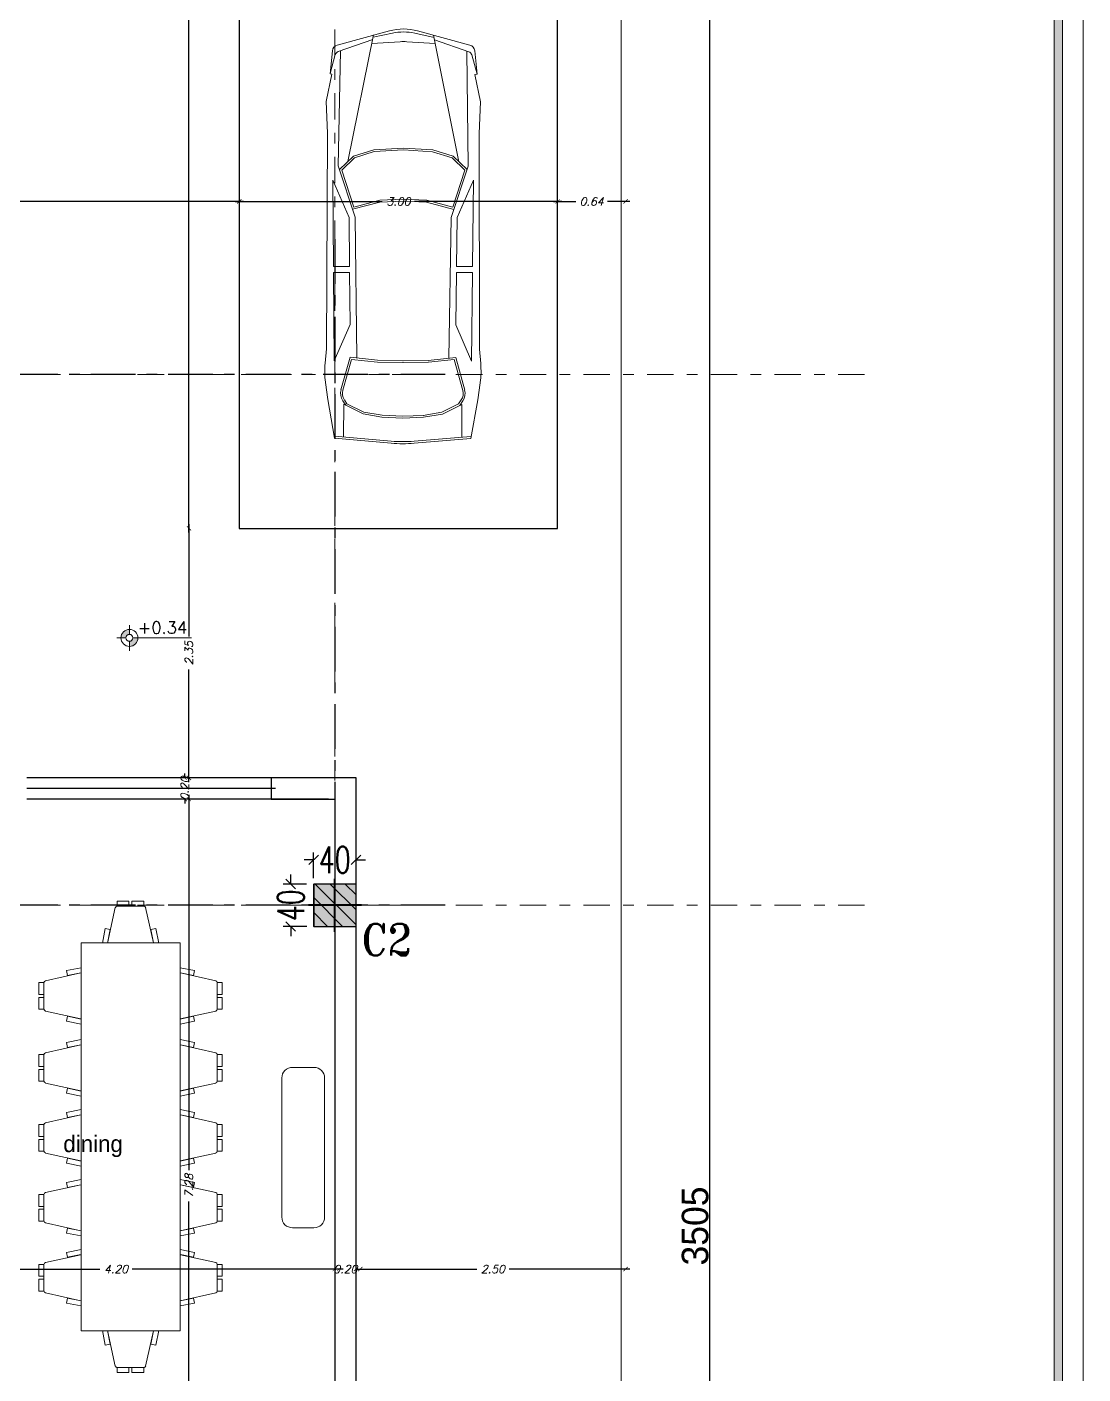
# Model space of a CAD drawing. Header units: metres. Extents: x 294 to 1101, y -498 to -355.
# Drawn here: x 509.63 to 519.58, y -385.03 to -372.34 of the extents above; entities that cross this region are included whole.
import ezdxf
from ezdxf.enums import TextEntityAlignment as Align

# ---------------------------------------------------------------- set-up
doc = ezdxf.new("R2010")
doc.units = ezdxf.units.M
doc.linetypes.add('ACAD_ISO10W100', pattern=[18, 12, -3, 0, -3])
doc.linetypes.add('DASHDOT2', pattern=[0.5, 0.25, -0.125, 0, -0.125])
for name, color, linetype in [('001-axis', 1, 'Continuous'), ('dim', 156, 'Continuous'), ('DIME', 2, 'Continuous'), ('EM_COLUMN', 4, 'Continuous'), ('hatch', 26, 'Continuous'), ('ramp', 46, 'Continuous'), ('text', 3, 'Continuous'), ('win', 206, 'Continuous')]:
    doc.layers.add(name, color=color, linetype=linetype)
for name, color, linetype, lineweight in [('19-JARDINERIA', 80, 'Continuous', 0), ('2', 2, 'Continuous', 13), ('axe', 12, 'DASHDOT2', 9), ('clumn', 40, 'Continuous', 13), ('COLUMNS', 24, 'Continuous', 40), ('D', 2, 'Continuous', 13), ('fur', 251, 'Continuous', 9), ('land', 96, 'Continuous', 15), ('wall', 7, 'Continuous', 25)]:
    doc.layers.add(name, color=color, linetype=linetype, lineweight=lineweight)
doc.styles.add('alalala', font='bgothm.ttf', dxfattribs={"height": 0.2})
doc.styles.add('ITALICC', font='italicc')
doc.styles.add('ROMAND', font='romand.shx', dxfattribs={"height": 0.2})
doc.styles.add('ROMANT', font='romant')
doc.styles.add('simplex', font='simplex.shx', dxfattribs={"width": 0.7})
doc.styles.add('verdana', font='verdana.ttf', dxfattribs={"width": 0.9})
doc.dimstyles.new('100', dxfattribs={"dimscale": 0, "dimtxt": 0.5, "dimasz": 0.09, "dimexe": 0.07, "dimexo": 0, "dimgap": 0.09, "dimtad": 1, "dimdec": 0, "dimlfac": 100, "dimrnd": 0.5, "dimzin": 12, "dimdsep": 46, "dimtxsty": 'verdana', "dimblk": 'OBLIQUE', "dimcen": 0, "dimdle": 0.07, "dimaunit": 1, "dimazin": 2, "dimtfac": 1, "dimtdec": 0, "dimtix": 1, "dimtofl": 0, "dimtmove": 1, "dimatfit": 2, "dimldrblk": 'OBLIQUE', "dimfxl": 0.1, "dimtolj": 1, "dimtzin": 0, "dimarcsym": 0})
doc.dimstyles.new('dim200', dxfattribs={"dimscale": 0.4, "dimtxt": 0.1885, "dimasz": 0.1, "dimexe": 0.15, "dimexo": 0.25, "dimgap": 0.07, "dimtad": 0, "dimzin": 0, "dimdsep": 46, "dimtxsty": 'ITALICC', "dimblk": 'ARCHTICK', "dimcen": 0.09, "dimdle": 0.1, "dimse1": 1, "dimse2": 1, "dimclrd": 211, "dimclrt": 3, "dimadec": 0, "dimazin": 0, "dimtfac": 1, "dimtix": 1, "dimtofl": 0, "dimtmove": 0, "dimatfit": 3, "dimldrblk": 'ARCHTICK', "dimfxl": 1, "dimtolj": 1, "dimtzin": 0, "dimlwd": 25, "dimarcsym": 0})
doc.dimstyles.new('DIMA', dxfattribs={"dimtxt": 0.25, "dimasz": 0.07, "dimexe": 0.2, "dimexo": 0.2, "dimgap": 0.01, "dimtad": 1, "dimdec": 0, "dimlfac": 100, "dimrnd": 1, "dimzin": 0, "dimdsep": 46, "dimtxsty": 'Standard', "dimblk1": 'OBLIQUE', "dimblk2": 'OBLIQUE', "dimsah": 1, "dimcen": 0.09, "dimdle": 0.2, "dimclrd": 1, "dimclre": 1, "dimclrt": 2, "dimadec": 0, "dimazin": 0, "dimtfac": 1, "dimtdec": 0, "dimtofl": 0, "dimtmove": 2, "dimatfit": 3, "dimldrblk": 'OBLIQUE', "dimfxl": 1, "dimtolj": 1, "dimtzin": 0, "dimarcsym": 0})

# ---------------------------------------------------------------- blocks, each defined once
blk = doc.blocks.new('sdfdfssd')
at = {"layer": 'fur'}
for p, q in [((318.524, -272.841), (319.015, -272.707)), ((318.858, -272.789), (318.532, -272.902)), ((318.865, -272.745), (318.622, -273.938)), ((318.861, -272.767), (319.043, -272.728)), ((319.435, -272.768), (319.253, -272.729)), ((319.772, -272.841), (319.28, -272.707)), ((319.431, -272.747), (319.669, -273.94)), ((319.438, -272.79), (319.764, -272.905)), ((318.455, -273.112), (318.478, -272.895)), ((318.505, -272.93), (318.456, -273.108)), ((318.553, -272.895), (318.533, -273.979)), ((319.117, -272.809), (318.849, -272.825)), ((319.179, -272.809), (319.447, -272.827)), ((319.743, -272.897), (319.758, -273.982)), ((319.79, -272.933), (319.84, -273.115)), ((319.841, -273.114), (319.818, -272.895)), ((318.42, -273.371), (318.473, -273.116)), ((318.473, -273.116), (318.455, -273.112)), ((319.821, -273.119), (319.841, -273.114)), ((319.874, -273.374), (319.821, -273.119)), ((318.432, -273.672), (318.42, -273.371)), ((319.861, -273.675), (319.874, -273.374)), ((318.422, -275.703), (318.432, -273.672)), ((319.862, -275.706), (319.861, -273.675)), ((319.146, -273.811), (318.869, -273.826)), ((319.146, -273.811), (319.423, -273.827)), ((318.676, -273.886), (318.545, -274.012)), ((318.686, -273.902), (318.565, -274.018)), ((318.869, -273.826), (318.676, -273.886)), ((318.872, -273.844), (318.686, -273.902)), ((319.146, -273.829), (318.872, -273.844)), ((319.146, -273.829), (319.42, -273.845)), ((319.42, -273.845), (319.606, -273.904)), ((319.423, -273.827), (319.615, -273.888)), ((319.606, -273.904), (319.726, -274.02)), ((319.615, -273.888), (319.746, -274.014)), ((318.533, -273.979), (318.691, -274.462)), ((318.565, -274.018), (318.679, -274.366)), ((319.758, -273.982), (319.598, -274.464)), ((319.726, -274.02), (319.611, -274.368)), ((318.483, -274.112), (318.636, -274.464)), ((318.488, -274.926), (318.483, -274.112)), ((319.807, -274.114), (319.653, -274.466)), ((319.799, -274.926), (319.807, -274.114)), ((318.926, -274.32), (318.667, -274.387)), ((318.924, -274.302), (318.679, -274.366)), ((319.145, -274.293), (318.924, -274.302)), ((319.145, -274.311), (318.926, -274.32)), ((319.145, -274.293), (319.366, -274.303)), ((319.145, -274.311), (319.363, -274.321)), ((319.363, -274.321), (319.623, -274.389)), ((319.366, -274.303), (319.611, -274.368)), ((318.636, -274.464), (318.639, -274.926)), ((318.691, -274.462), (318.707, -275.788)), ((319.598, -274.464), (319.576, -275.79)), ((319.653, -274.466), (319.648, -274.926)), ((318.488, -274.926), (318.639, -274.926)), ((319.648, -274.926), (319.799, -274.926)), ((318.494, -275.815), (318.489, -274.983)), ((318.489, -274.983), (318.64, -274.983)), ((318.64, -274.983), (318.644, -275.474)), ((319.647, -274.983), (319.641, -275.476)), ((319.647, -274.983), (319.798, -274.983)), ((319.789, -275.818), (319.798, -274.983)), ((318.644, -275.474), (318.494, -275.815)), ((319.641, -275.476), (319.789, -275.818)), ((318.408, -275.838), (318.422, -275.703)), ((319.875, -275.841), (319.862, -275.706)), ((318.644, -275.781), (318.558, -276.087)), ((318.657, -275.801), (318.576, -276.092)), ((318.903, -275.81), (318.644, -275.781)), ((318.901, -275.828), (318.657, -275.801)), ((319.15, -275.814), (318.903, -275.81)), ((319.149, -275.832), (318.903, -275.828)), ((319.134, -275.814), (319.38, -275.811)), ((319.134, -275.832), (319.38, -275.829)), ((319.38, -275.811), (319.639, -275.783)), ((319.382, -275.829), (319.626, -275.803)), ((319.626, -275.803), (319.706, -276.095)), ((319.639, -275.783), (319.724, -276.09)), ((318.434, -276.179), (318.412, -276.018)), ((319.848, -276.182), (319.871, -276.021)), ((318.496, -276.544), (318.434, -276.179)), ((318.575, -276.191), (318.603, -276.232)), ((318.586, -276.224), (318.583, -276.529)), ((318.586, -276.224), (318.767, -276.315)), ((318.59, -276.181), (318.615, -276.219)), ((318.615, -276.219), (318.773, -276.297)), ((319.667, -276.221), (319.509, -276.299)), ((319.696, -276.227), (319.514, -276.316)), ((319.692, -276.183), (319.667, -276.221)), ((319.707, -276.193), (319.679, -276.235)), ((319.696, -276.227), (319.697, -276.531)), ((319.783, -276.546), (319.848, -276.182)), ((318.767, -276.315), (318.944, -276.346)), ((318.773, -276.297), (318.948, -276.328)), ((318.944, -276.346), (319.141, -276.354)), ((318.945, -276.328), (319.141, -276.336)), ((319.336, -276.329), (319.14, -276.336)), ((319.337, -276.347), (319.141, -276.354)), ((319.509, -276.299), (319.334, -276.329)), ((319.514, -276.316), (319.337, -276.347)), ((319.032, -276.591), (318.496, -276.544)), ((319.032, -276.572), (318.497, -276.524)), ((319.248, -276.572), (319.782, -276.527)), ((319.248, -276.591), (319.783, -276.546))]:
    blk.add_line(p, q, dxfattribs=at)
for centre, radius, start, end in [((319.147, -273.191), 0.502, 74.5425, 105.2195), ((319.147, -273.219), 0.502, 77.7862, 101.9758), ((318.54, -272.901), 0.0627, 105.2195, 174.0708), ((318.546, -272.942), 0.0418, 109.0916, 164.3948), ((319.147, -273.31), 0.502, 86.3545, 93.4075), ((319.75, -272.944), 0.0418, 15.3672, 70.6704), ((319.756, -272.901), 0.0627, 5.9292, 74.7805), ((319.157, -275.913), 0.752, 174.2553, 187.9526), ((319.126, -275.913), 0.752, 351.8094, 5.5067), ((318.679, -276.121), 0.125, 164.3504, 213.6169), ((318.679, -276.121), 0.107, 164.3504, 213.6169), ((319.603, -276.123), 0.107, 326.1451, 15.4116), ((319.603, -276.123), 0.125, 326.1451, 15.4116), ((319.142, -275.322), 1.254, 264.9402, 274.8218), ((319.142, -275.342), 1.254, 264.9402, 274.8218)]:
    blk.add_arc(centre, radius, start, end, dxfattribs=at)
blk = doc.blocks.new('A$C6C9229B2')
at = {"layer": 'dim'}
h = blk.add_hatch(color=256, dxfattribs=at)
h.paths.add_polyline_path([(0.294, 0.376), (0.294, 0.492, 0.414214), (0.098, 0.296), (0.214, 0.296, -0.414214)])
h.paths.add_polyline_path([(0.49, 0.296), (0.373, 0.296, -0.414214), (0.294, 0.217), (0.294, 0.1, 0.414214)])
at = {"layer": '2'}
for p, q in [((0.294, 0.592), (0.294, 0.376)), ((0, 0.296), (0.214, 0.296)), ((0.294, 0.217), (0.294, 0)), ((0.373, 0.296), (1.727, 0.296))]:
    blk.add_line(p, q, dxfattribs=at)
for radius in [0.196, 0.0796]:
    blk.add_circle((0.294, 0.296), radius, dxfattribs=at)
blk = doc.blocks.new('_ArchTick')
at = {"color": 0, "linetype": 'ByBlock', "const_width": 0.15}
blk.add_lwpolyline([(-0.5, -0.5), (0.5, 0.5)], dxfattribs=at)
blk = doc.blocks.new('*D97')
at = {"layer": 'DEFPOINTS', "color": 0, "transparency": 16777216}
for p in [(508.367, -383.853), (512.569, -384.038), (512.569, -384.851)]:
    blk.add_point(p, dxfattribs=at)
at = {"layer": 'wall', "color": 211, "linetype": 'Continuous', "lineweight": 25, "transparency": 16777216}
for p, q in [((508.327, -384.038), (510.316, -384.038)), ((512.609, -384.038), (510.62, -384.038))]:
    blk.add_line(p, q, dxfattribs=at)
at = {"layer": 'wall', "color": 211, "lineweight": 25, "transparency": 16777216, "xscale": 0.04000000000000001, "yscale": 0.04000000000000001, "zscale": 0.04000000000000001, "rotation": 180}
blk.add_blockref('_ArchTick', (508.367, -384.038), dxfattribs=at)
at = {"layer": 'wall', "color": 211, "lineweight": 25, "transparency": 16777216, "xscale": 0.04000000000000001, "yscale": 0.04000000000000001, "zscale": 0.04000000000000001}
blk.add_blockref('_ArchTick', (512.569, -384.038), dxfattribs=at)
at = {"layer": 'wall', "color": 3, "transparency": 16777216, "insert": (510.468, -384.038), "char_height": 0.0754, "attachment_point": 5, "style": 'ITALICC'}
blk.add_mtext('\\A1;4.20', dxfattribs=at)
blk = doc.blocks.new('*D98')
at = {"layer": 'DEFPOINTS', "color": 0, "transparency": 16777216}
for p in [(512.729, -384.038), (512.529, -384.851), (512.729, -385.017)]:
    blk.add_point(p, dxfattribs=at)
at = {"layer": 'wall', "color": 211, "linetype": 'Continuous', "lineweight": 25, "transparency": 16777216}
for p, q in [((512.529, -384.038), (512.489, -384.038)), ((512.729, -384.038), (512.769, -384.038))]:
    blk.add_line(p, q, dxfattribs=at)
at = {"layer": 'wall', "color": 211, "lineweight": 25, "transparency": 16777216, "xscale": 0.04000000000000001, "yscale": 0.04000000000000001, "zscale": 0.04000000000000001}
blk.add_blockref('_ArchTick', (512.529, -384.038), dxfattribs=at)
at = {"layer": 'wall', "color": 211, "lineweight": 25, "transparency": 16777216, "xscale": 0.04000000000000001, "yscale": 0.04000000000000001, "zscale": 0.04000000000000001, "rotation": 180}
blk.add_blockref('_ArchTick', (512.729, -384.038), dxfattribs=at)
at = {"layer": 'wall', "color": 3, "transparency": 16777216, "insert": (512.629, -384.038), "char_height": 0.0754, "attachment_point": 5, "style": 'ITALICC'}
blk.add_mtext('\\A1;0.20', dxfattribs=at)
blk = doc.blocks.new('*D99')
at = {"layer": 'DEFPOINTS', "color": 0, "transparency": 16777216}
for p in [(515.269, -384.038), (512.769, -385.017), (515.269, -385.007)]:
    blk.add_point(p, dxfattribs=at)
at = {"layer": 'wall', "color": 211, "linetype": 'Continuous', "lineweight": 25, "transparency": 16777216}
for p, q in [((512.729, -384.038), (513.866, -384.038)), ((515.309, -384.038), (514.173, -384.038))]:
    blk.add_line(p, q, dxfattribs=at)
at = {"layer": 'wall', "color": 211, "lineweight": 25, "transparency": 16777216, "xscale": 0.04000000000000001, "yscale": 0.04000000000000001, "zscale": 0.04000000000000001, "rotation": 180}
blk.add_blockref('_ArchTick', (512.769, -384.038), dxfattribs=at)
at = {"layer": 'wall', "color": 211, "lineweight": 25, "transparency": 16777216, "xscale": 0.04000000000000001, "yscale": 0.04000000000000001, "zscale": 0.04000000000000001}
blk.add_blockref('_ArchTick', (515.269, -384.038), dxfattribs=at)
at = {"layer": 'wall', "color": 3, "transparency": 16777216, "insert": (514.019, -384.038), "char_height": 0.0754, "attachment_point": 5, "style": 'ITALICC'}
blk.add_mtext('\\A1;2.50', dxfattribs=at)
blk = doc.blocks.new('*D175')
at = {"layer": 'DEFPOINTS', "color": 0, "transparency": 16777216}
for p in [(511.629, -373.982), (511.629, -374.561), (506.726, -374.579)]:
    blk.add_point(p, dxfattribs=at)
at = {"layer": 'wall', "color": 211, "linetype": 'Continuous', "lineweight": 25, "transparency": 16777216}
for p, q in [((506.686, -373.982), (509.026, -373.982)), ((511.669, -373.982), (509.329, -373.982))]:
    blk.add_line(p, q, dxfattribs=at)
at = {"layer": 'wall', "color": 211, "lineweight": 25, "transparency": 16777216, "xscale": 0.04000000000000001, "yscale": 0.04000000000000001, "zscale": 0.04000000000000001, "rotation": 180}
blk.add_blockref('_ArchTick', (506.726, -373.982), dxfattribs=at)
at = {"layer": 'wall', "color": 211, "lineweight": 25, "transparency": 16777216, "xscale": 0.04000000000000001, "yscale": 0.04000000000000001, "zscale": 0.04000000000000001}
blk.add_blockref('_ArchTick', (511.629, -373.982), dxfattribs=at)
at = {"layer": 'wall', "color": 3, "transparency": 16777216, "insert": (509.178, -373.982), "char_height": 0.0754, "attachment_point": 5, "style": 'ITALICC'}
blk.add_mtext('\\A1;4.90', dxfattribs=at)
blk = doc.blocks.new('*D176')
at = {"layer": 'DEFPOINTS', "color": 0, "transparency": 16777216}
for p in [(514.629, -373.982), (511.629, -374.561), (514.629, -374.561)]:
    blk.add_point(p, dxfattribs=at)
at = {"layer": 'wall', "color": 211, "linetype": 'Continuous', "lineweight": 25, "transparency": 16777216}
for p, q in [((511.589, -373.982), (512.977, -373.982)), ((514.669, -373.982), (513.281, -373.982))]:
    blk.add_line(p, q, dxfattribs=at)
at = {"layer": 'wall', "color": 211, "lineweight": 25, "transparency": 16777216, "xscale": 0.04000000000000001, "yscale": 0.04000000000000001, "zscale": 0.04000000000000001, "rotation": 180}
blk.add_blockref('_ArchTick', (511.629, -373.982), dxfattribs=at)
at = {"layer": 'wall', "color": 211, "lineweight": 25, "transparency": 16777216, "xscale": 0.04000000000000001, "yscale": 0.04000000000000001, "zscale": 0.04000000000000001}
blk.add_blockref('_ArchTick', (514.629, -373.982), dxfattribs=at)
at = {"layer": 'wall', "color": 3, "transparency": 16777216, "insert": (513.129, -373.982), "char_height": 0.0754, "attachment_point": 5, "style": 'ITALICC'}
blk.add_mtext('\\A1;3.00', dxfattribs=at)
blk = doc.blocks.new('*D177')
at = {"layer": 'DEFPOINTS', "color": 0, "transparency": 16777216}
for p in [(515.269, -373.982), (514.629, -374.561), (515.269, -374.854)]:
    blk.add_point(p, dxfattribs=at)
at = {"layer": 'wall', "color": 211, "linetype": 'Continuous', "lineweight": 25, "transparency": 16777216}
for p, q in [((514.589, -373.982), (514.799, -373.982)), ((515.309, -373.982), (515.099, -373.982))]:
    blk.add_line(p, q, dxfattribs=at)
at = {"layer": 'wall', "color": 211, "lineweight": 25, "transparency": 16777216, "xscale": 0.04000000000000001, "yscale": 0.04000000000000001, "zscale": 0.04000000000000001, "rotation": 180}
blk.add_blockref('_ArchTick', (514.629, -373.982), dxfattribs=at)
at = {"layer": 'wall', "color": 211, "lineweight": 25, "transparency": 16777216, "xscale": 0.04000000000000001, "yscale": 0.04000000000000001, "zscale": 0.04000000000000001}
blk.add_blockref('_ArchTick', (515.269, -373.982), dxfattribs=at)
at = {"layer": 'wall', "color": 3, "transparency": 16777216, "insert": (514.949, -373.982), "char_height": 0.0754, "attachment_point": 5, "style": 'ITALICC'}
blk.add_mtext('\\A1;0.64', dxfattribs=at)
blk = doc.blocks.new('*D187')
at = {"layer": 'DEFPOINTS', "color": 0, "transparency": 16777216}
for p in [(511.155, -379.611), (511.155, -379.611), (510.925, -386.895)]:
    blk.add_point(p, dxfattribs=at)
at = {"layer": 'wall', "color": 211, "linetype": 'Continuous', "lineweight": 25, "transparency": 16777216}
for p, q in [((511.155, -379.571), (511.155, -383.105)), ((511.155, -386.935), (511.155, -383.401))]:
    blk.add_line(p, q, dxfattribs=at)
at = {"layer": 'wall', "color": 211, "lineweight": 25, "transparency": 16777216, "xscale": 0.04000000000000001, "yscale": 0.04000000000000001, "zscale": 0.04000000000000001}
for p, rotation in [((511.155, -379.611), 90), ((511.155, -386.895), 270)]:
    blk.add_blockref('_ArchTick', p, dxfattribs=dict(at, rotation=rotation))
at = {"layer": 'wall', "color": 3, "transparency": 16777216, "insert": (511.155, -383.253), "char_height": 0.0754, "attachment_point": 5, "rotation": 90, "style": 'ITALICC'}
blk.add_mtext('\\A1;7.28', dxfattribs=at)
blk = doc.blocks.new('*D83')
at = {"layer": 'DEFPOINTS', "color": 0, "transparency": 16777216}
for p in [(511.115, -379.411), (511.34, -379.411), (511.115, -379.611)]:
    blk.add_point(p, dxfattribs=at)
at = {"layer": 'wall', "color": 211, "linetype": 'Continuous', "lineweight": 25, "transparency": 16777216}
for p, q in [((511.115, -379.411), (511.115, -379.371)), ((511.115, -379.611), (511.115, -379.651))]:
    blk.add_line(p, q, dxfattribs=at)
at = {"layer": 'wall', "color": 211, "lineweight": 25, "transparency": 16777216, "xscale": 0.04000000000000001, "yscale": 0.04000000000000001, "zscale": 0.04000000000000001}
for p, rotation in [((511.115, -379.411), 270), ((511.115, -379.611), 90)]:
    blk.add_blockref('_ArchTick', p, dxfattribs=dict(at, rotation=rotation))
at = {"layer": 'wall', "color": 3, "transparency": 16777216, "insert": (511.115, -379.511), "char_height": 0.0754, "attachment_point": 5, "rotation": 90, "style": 'ITALICC'}
blk.add_mtext('\\A1;0.20', dxfattribs=at)
blk = doc.blocks.new('*D146')
at = {"layer": 'DEFPOINTS', "color": 0, "transparency": 16777216}
for p in [(511.155, -377.061), (511.831, -377.061), (511.38, -379.411)]:
    blk.add_point(p, dxfattribs=at)
at = {"layer": 'wall', "color": 211, "linetype": 'Continuous', "lineweight": 25, "transparency": 16777216}
for p, q in [((511.155, -377.021), (511.155, -378.081)), ((511.155, -379.451), (511.155, -378.391))]:
    blk.add_line(p, q, dxfattribs=at)
at = {"layer": 'wall', "color": 211, "lineweight": 25, "transparency": 16777216, "xscale": 0.04000000000000001, "yscale": 0.04000000000000001, "zscale": 0.04000000000000001}
for p, rotation in [((511.155, -377.061), 90), ((511.155, -379.411), 270)]:
    blk.add_blockref('_ArchTick', p, dxfattribs=dict(at, rotation=rotation))
at = {"layer": 'wall', "color": 3, "transparency": 16777216, "insert": (511.155, -378.236), "char_height": 0.0754, "attachment_point": 5, "rotation": 90, "style": 'ITALICC'}
blk.add_mtext('\\A1;2.35', dxfattribs=at)
blk = doc.blocks.new('*D147')
at = {"layer": 'DEFPOINTS', "color": 0, "transparency": 16777216}
for p in [(511.155, -367.061), (511.629, -367.061), (511.831, -377.061)]:
    blk.add_point(p, dxfattribs=at)
at = {"layer": 'wall', "color": 211, "linetype": 'Continuous', "lineweight": 25, "transparency": 16777216}
for p, q in [((511.155, -367.021), (511.155, -371.879)), ((511.155, -377.101), (511.155, -372.243))]:
    blk.add_line(p, q, dxfattribs=at)
at = {"layer": 'wall', "color": 211, "lineweight": 25, "transparency": 16777216, "xscale": 0.04000000000000001, "yscale": 0.04000000000000001, "zscale": 0.04000000000000001}
for p, rotation in [((511.155, -367.061), 90), ((511.155, -377.061), 270)]:
    blk.add_blockref('_ArchTick', p, dxfattribs=dict(at, rotation=rotation))
at = {"layer": 'wall', "color": 3, "transparency": 16777216, "insert": (511.155, -372.061), "char_height": 0.0754, "attachment_point": 5, "rotation": 90, "style": 'ITALICC'}
blk.add_mtext('\\A1;10.00', dxfattribs=at)
blk = doc.blocks.new('_OBLIQUE')
at = {"color": 0, "linetype": 'ByBlock'}
blk.add_line((-0.5, -0.5), (0.5, 0.5), dxfattribs=at)
blk = doc.blocks.new('*D87')
at = {"layer": 'DEFPOINTS', "color": 0, "transparency": 16777216}
for p in [(515.226, -366.108), (515.226, -401.157), (516.06, -401.157)]:
    blk.add_point(p, dxfattribs=at)
at = {"layer": 'wall', "color": 1, "lineweight": -2, "transparency": 16777216}
for p, q in [((516.06, -365.908), (516.06, -401.357)), ((515.426, -366.108), (516.26, -366.108)), ((515.426, -401.157), (516.26, -401.157))]:
    blk.add_line(p, q, dxfattribs=at)
at = {"layer": 'wall', "color": 1, "lineweight": -2, "transparency": 16777216, "xscale": 0.07, "yscale": 0.07, "zscale": 0.07}
for p, rotation in [((516.06, -366.108), 90), ((516.06, -401.157), 270)]:
    blk.add_blockref('_OBLIQUE', p, dxfattribs=dict(at, rotation=rotation))
at = {"layer": 'wall', "color": 2, "transparency": 16777216, "insert": (515.925, -383.632), "char_height": 0.25, "attachment_point": 5, "rotation": 90}
blk.add_mtext('\\A1;3505', dxfattribs=at)
blk = doc.blocks.new('gfddfgd')
at = {"layer": 'fur'}
for p, q in [((522.502, -376.811), (522.391, -376.811)), ((522.391, -376.811), (522.391, -376.858)), ((522.502, -376.811), (522.502, -376.858)), ((522.53, -376.811), (522.53, -376.858)), ((522.642, -376.811), (522.53, -376.811)), ((522.642, -376.811), (522.642, -376.858)), ((522.373, -376.872), (522.299, -377.207)), ((522.502, -376.858), (522.391, -376.858)), ((522.641, -376.858), (522.392, -376.858)), ((522.642, -376.858), (522.53, -376.858)), ((522.659, -376.872), (522.733, -377.204)), ((522.278, -377.071), (522.251, -377.208)), ((522.278, -377.071), (522.324, -377.08)), ((522.324, -377.08), (522.298, -377.207)), ((522.755, -377.071), (522.709, -377.08)), ((522.709, -377.08), (522.734, -377.204)), ((522.755, -377.071), (522.782, -377.208)), ((521.715, -377.562), (522.047, -377.488)), ((521.914, -377.466), (522.051, -377.439)), ((521.914, -377.466), (521.923, -377.512)), ((521.923, -377.512), (522.047, -377.487)), ((523.12, -377.466), (522.983, -377.439)), ((523.111, -377.512), (522.987, -377.487)), ((523.319, -377.562), (522.987, -377.488)), ((523.12, -377.466), (523.111, -377.512)), ((521.654, -377.579), (521.654, -377.691)), ((521.654, -377.579), (521.7, -377.579)), ((521.7, -377.579), (521.7, -377.691)), ((521.7, -377.58), (521.7, -377.829)), ((523.334, -377.579), (523.334, -377.691)), ((523.38, -377.579), (523.334, -377.579)), ((523.334, -377.58), (523.334, -377.829)), ((523.38, -377.579), (523.38, -377.691)), ((521.654, -377.691), (521.7, -377.691)), ((521.654, -377.719), (521.7, -377.719)), ((521.654, -377.719), (521.654, -377.83)), ((521.7, -377.719), (521.7, -377.83)), ((523.38, -377.691), (523.334, -377.691)), ((523.334, -377.719), (523.334, -377.83)), ((523.38, -377.719), (523.334, -377.719)), ((523.38, -377.719), (523.38, -377.83)), ((521.654, -377.83), (521.7, -377.83)), ((521.715, -377.848), (522.049, -377.922)), ((523.319, -377.848), (522.984, -377.922)), ((523.38, -377.83), (523.334, -377.83)), ((521.914, -377.943), (521.923, -377.897)), ((521.914, -377.943), (522.051, -377.97)), ((521.923, -377.897), (522.05, -377.923)), ((523.12, -377.943), (522.983, -377.97)), ((523.111, -377.897), (522.984, -377.923)), ((523.12, -377.943), (523.111, -377.897)), ((521.914, -378.144), (522.051, -378.117)), ((523.12, -378.144), (522.983, -378.117)), ((521.715, -378.24), (522.047, -378.166)), ((521.914, -378.144), (521.923, -378.19)), ((521.923, -378.19), (522.047, -378.165)), ((523.111, -378.19), (522.987, -378.165)), ((523.319, -378.24), (522.987, -378.166)), ((523.12, -378.144), (523.111, -378.19)), ((521.654, -378.257), (521.7, -378.257)), ((521.654, -378.257), (521.654, -378.369)), ((521.654, -378.369), (521.7, -378.369)), ((521.7, -378.257), (521.7, -378.369)), ((521.7, -378.258), (521.7, -378.507)), ((523.38, -378.257), (523.334, -378.257)), ((523.334, -378.257), (523.334, -378.369)), ((523.334, -378.258), (523.334, -378.507)), ((523.38, -378.369), (523.334, -378.369)), ((523.38, -378.257), (523.38, -378.369)), ((521.654, -378.397), (521.654, -378.508)), ((521.654, -378.397), (521.7, -378.397)), ((521.7, -378.397), (521.7, -378.508)), ((523.38, -378.397), (523.334, -378.397)), ((523.334, -378.397), (523.334, -378.508)), ((523.38, -378.397), (523.38, -378.508)), ((521.654, -378.508), (521.7, -378.508)), ((521.715, -378.526), (522.049, -378.6)), ((521.914, -378.621), (521.923, -378.575)), ((521.914, -378.621), (522.051, -378.648)), ((521.923, -378.575), (522.05, -378.601)), ((523.12, -378.621), (522.983, -378.648)), ((523.319, -378.526), (522.984, -378.6)), ((523.111, -378.575), (522.984, -378.601)), ((523.12, -378.621), (523.111, -378.575)), ((523.38, -378.508), (523.334, -378.508)), ((521.715, -378.899), (522.047, -378.825)), ((521.914, -378.803), (522.051, -378.776)), ((521.914, -378.803), (521.923, -378.849)), ((521.923, -378.849), (522.047, -378.824)), ((523.12, -378.803), (522.983, -378.776)), ((523.111, -378.849), (522.987, -378.824)), ((523.319, -378.899), (522.987, -378.825)), ((523.12, -378.803), (523.111, -378.849)), ((521.654, -378.916), (521.7, -378.916)), ((521.654, -378.916), (521.654, -379.028)), ((521.7, -378.916), (521.7, -379.028)), ((521.7, -378.917), (521.7, -379.166)), ((523.38, -378.916), (523.334, -378.916)), ((523.334, -378.916), (523.334, -379.028)), ((523.334, -378.917), (523.334, -379.166)), ((523.38, -378.916), (523.38, -379.028)), ((521.654, -379.028), (521.7, -379.028)), ((521.654, -379.056), (521.654, -379.167)), ((521.654, -379.056), (521.7, -379.056)), ((521.7, -379.056), (521.7, -379.167)), ((523.38, -379.028), (523.334, -379.028)), ((523.38, -379.056), (523.334, -379.056)), ((523.334, -379.056), (523.334, -379.167)), ((523.38, -379.056), (523.38, -379.167)), ((521.654, -379.167), (521.7, -379.167)), ((521.715, -379.185), (522.049, -379.259)), ((521.914, -379.28), (521.923, -379.234)), ((521.923, -379.234), (522.05, -379.26)), ((523.319, -379.185), (522.984, -379.259)), ((523.111, -379.234), (522.984, -379.26)), ((523.12, -379.28), (523.111, -379.234)), ((523.38, -379.167), (523.334, -379.167)), ((521.914, -379.28), (522.051, -379.307)), ((523.12, -379.28), (522.983, -379.307)), ((521.715, -379.558), (522.047, -379.484)), ((521.914, -379.462), (522.051, -379.435)), ((521.914, -379.462), (521.923, -379.508)), ((521.923, -379.508), (522.047, -379.483)), ((523.12, -379.462), (522.983, -379.435)), ((523.111, -379.508), (522.987, -379.483)), ((523.319, -379.558), (522.987, -379.484)), ((523.12, -379.462), (523.111, -379.508)), ((521.654, -379.575), (521.7, -379.575)), ((521.654, -379.575), (521.654, -379.687)), ((521.7, -379.575), (521.7, -379.687)), ((521.7, -379.576), (521.7, -379.825)), ((523.38, -379.575), (523.334, -379.575)), ((523.334, -379.575), (523.334, -379.687)), ((523.334, -379.576), (523.334, -379.825)), ((523.38, -379.575), (523.38, -379.687)), ((521.654, -379.687), (521.7, -379.687)), ((521.654, -379.714), (521.654, -379.826)), ((521.654, -379.714), (521.7, -379.714)), ((521.7, -379.714), (521.7, -379.826)), ((523.38, -379.687), (523.334, -379.687)), ((523.38, -379.714), (523.334, -379.714)), ((523.334, -379.714), (523.334, -379.826)), ((523.38, -379.714), (523.38, -379.826)), ((521.654, -379.826), (521.7, -379.826)), ((521.715, -379.843), (522.049, -379.918)), ((521.914, -379.939), (521.923, -379.893)), ((521.923, -379.893), (522.05, -379.918)), ((523.319, -379.843), (522.984, -379.918)), ((523.111, -379.893), (522.984, -379.918)), ((523.12, -379.939), (523.111, -379.893)), ((523.38, -379.826), (523.334, -379.826)), ((521.914, -379.939), (522.051, -379.966)), ((523.12, -379.939), (522.983, -379.966)), ((521.715, -380.216), (522.047, -380.143)), ((521.914, -380.121), (522.051, -380.094)), ((521.914, -380.121), (521.923, -380.167)), ((521.923, -380.167), (522.047, -380.142)), ((523.12, -380.121), (522.983, -380.094)), ((523.111, -380.167), (522.987, -380.142)), ((523.319, -380.216), (522.987, -380.143)), ((523.12, -380.121), (523.111, -380.167)), ((521.654, -380.234), (521.7, -380.234)), ((521.654, -380.234), (521.654, -380.345)), ((521.7, -380.234), (521.7, -380.345)), ((521.7, -380.235), (521.7, -380.484)), ((523.38, -380.234), (523.334, -380.234)), ((523.334, -380.234), (523.334, -380.345)), ((523.334, -380.235), (523.334, -380.484)), ((523.38, -380.234), (523.38, -380.345)), ((521.654, -380.345), (521.7, -380.345)), ((521.654, -380.373), (521.654, -380.485)), ((521.654, -380.373), (521.7, -380.373)), ((521.7, -380.373), (521.7, -380.485)), ((523.38, -380.345), (523.334, -380.345)), ((523.38, -380.373), (523.334, -380.373)), ((523.334, -380.373), (523.334, -380.485)), ((523.38, -380.373), (523.38, -380.485)), ((521.654, -380.485), (521.7, -380.485)), ((521.715, -380.502), (522.049, -380.577)), ((523.319, -380.502), (522.984, -380.577)), ((523.38, -380.485), (523.334, -380.485)), ((521.914, -380.598), (521.923, -380.552)), ((521.914, -380.598), (522.051, -380.625)), ((521.923, -380.552), (522.05, -380.577)), ((523.12, -380.598), (522.983, -380.625)), ((523.111, -380.552), (522.984, -380.577)), ((523.12, -380.598), (523.111, -380.552)), ((522.278, -380.993), (522.251, -380.856)), ((522.324, -380.984), (522.298, -380.857)), ((522.373, -381.192), (522.299, -380.857)), ((522.659, -381.192), (522.733, -380.86)), ((522.709, -380.984), (522.734, -380.86)), ((522.755, -380.993), (522.782, -380.856)), ((522.278, -380.993), (522.324, -380.984)), ((522.755, -380.993), (522.709, -380.984)), ((522.502, -381.206), (522.391, -381.206)), ((522.391, -381.253), (522.391, -381.206)), ((522.502, -381.253), (522.391, -381.253)), ((522.641, -381.206), (522.392, -381.206)), ((522.502, -381.253), (522.502, -381.206)), ((522.642, -381.206), (522.53, -381.206)), ((522.53, -381.253), (522.53, -381.206)), ((522.642, -381.253), (522.53, -381.253)), ((522.642, -381.253), (522.642, -381.206))]:
    blk.add_line(p, q, dxfattribs=at)
for points in [[(522.983, -379.502), (522.983, -377.204), (522.051, -377.204), (522.051, -379.502)], [(522.051, -377.889), (522.051, -379.502)], [(522.983, -377.889), (522.983, -380.86), (522.051, -380.86), (522.051, -377.889)], [(522.983, -379.502), (522.983, -377.889)]]:
    blk.add_lwpolyline(points, dxfattribs=at)
for centre, start, end in [((522.392, -376.876), 90, 167.4712), ((522.641, -376.876), 12.5288, 90), ((521.719, -377.58), 102.5288, 180), ((523.315, -377.58), 360, 77.4712), ((521.719, -377.829), 180, 257.4712), ((523.315, -377.829), 282.5288, 360), ((521.719, -378.258), 102.5288, 180), ((523.315, -378.258), 360, 77.4712), ((521.719, -378.507), 180, 257.4712), ((523.315, -378.507), 282.5288, 360), ((521.719, -378.917), 102.5288, 180), ((523.315, -378.917), 360, 77.4712), ((521.719, -379.166), 180, 257.4712), ((523.315, -379.166), 282.5288, 360), ((521.719, -379.576), 102.5288, 180), ((523.315, -379.576), 360, 77.4712), ((521.719, -379.825), 180, 257.4712), ((523.315, -379.825), 282.5288, 360), ((521.719, -380.235), 102.5288, 180), ((523.315, -380.235), 360, 77.4712), ((521.719, -380.484), 180, 257.4712), ((523.315, -380.484), 282.5288, 360), ((522.392, -381.188), 192.5288, 270), ((522.641, -381.188), 270, 347.4712)]:
    blk.add_arc(centre, 0.0186, start, end, dxfattribs=at)
blk = doc.blocks.new('CLUMN')
at = {"layer": 'clumn', "color": 1}
for p, q in [((879.993, 254.345), (879.993, 253.145)), ((879.393, 253.745), (880.593, 253.745))]:
    blk.add_line(p, q, dxfattribs=at)
at = {"layer": 'clumn'}
blk.add_lwpolyline([(879.793, 253.545), (880.193, 253.545), (880.193, 253.945), (879.793, 253.945)], close=True, dxfattribs=at)
blk = doc.blocks.new('C2')
at = {"layer": 'hatch', "linetype": 'ByBlock'}
h = blk.add_hatch(dxfattribs=at)
h.set_pattern_fill('ANSI31', color=256, scale=0.8, angle=-270)
h.set_pattern_definition([(135, (1119.80774, -5731.28824), (-0.0707106781, -0.0707106781), [])])
h.paths.add_polyline_path([(15.002, -0.4), (15.002, 0), (14.602, 0), (14.602, -0.4)])
at = {"layer": 'COLUMNS', "color": 1, "ltscale": 0.05}
for p, q in [((14.802, -0.45), (14.802, 0.05)), ((15.052, -0.2), (14.552, -0.2))]:
    blk.add_line(p, q, dxfattribs=at)
at = {"layer": 'EM_COLUMN'}
blk.add_lwpolyline([(14.602, -0.4), (15.002, -0.4), (15.002, 0), (14.602, 0)], close=True, dxfattribs=at)
blk = doc.blocks.new('*D435')
at = {"layer": 'DEFPOINTS', "color": 0, "linetype": 'ByBlock', "transparency": 16777216}
for p in [(-1037.93, 71.216), (-1038.33, 71.043), (-1037.93, 71.043)]:
    blk.add_point(p, dxfattribs=at)
at = {"layer": 'DIME', "color": 0, "linetype": 'ByBlock', "lineweight": -2, "transparency": 16777216}
for p, q in [((-1038.33, 71.216), (-1038.42, 71.216)), ((-1038.33, 71.043), (-1038.33, 71.286)), ((-1037.93, 71.043), (-1037.93, 71.286)), ((-1037.93, 71.216), (-1037.84, 71.216))]:
    blk.add_line(p, q, dxfattribs=at)
at = {"layer": 'DIME', "color": 0, "linetype": 'ByBlock', "lineweight": -2, "transparency": 16777216, "xscale": 0.09, "yscale": 0.09, "zscale": 0.09}
blk.add_blockref('_OBLIQUE', (-1038.33, 71.216), dxfattribs=at)
at = {"layer": 'DIME', "color": 0, "linetype": 'ByBlock', "lineweight": -2, "transparency": 16777216, "xscale": 0.09, "yscale": 0.09, "zscale": 0.09, "rotation": 180}
blk.add_blockref('_OBLIQUE', (-1037.93, 71.216), dxfattribs=at)
at = {"layer": 'DIME', "color": 0, "linetype": 'ByBlock', "transparency": 16777216, "insert": (-1038.13, 71.216), "char_height": 0.25, "attachment_point": 5, "style": 'simplex'}
blk.add_mtext('\\A1;40', dxfattribs=at)
blk = doc.blocks.new('*D436')
at = {"layer": 'DEFPOINTS', "color": 0, "linetype": 'ByBlock', "transparency": 16777216}
for p in [(-1038.545, 70.988), (-1038.396, 70.988), (-1038.393, 70.588)]:
    blk.add_point(p, dxfattribs=at)
at = {"layer": 'DIME', "color": 0, "linetype": 'ByBlock', "lineweight": -2, "transparency": 16777216}
for p, q in [((-1038.545, 70.988), (-1038.545, 71.078)), ((-1038.396, 70.988), (-1038.615, 70.988)), ((-1038.393, 70.588), (-1038.615, 70.588)), ((-1038.545, 70.588), (-1038.545, 70.498))]:
    blk.add_line(p, q, dxfattribs=at)
at = {"layer": 'DIME', "color": 0, "linetype": 'ByBlock', "lineweight": -2, "transparency": 16777216, "xscale": 0.09, "yscale": 0.09, "zscale": 0.09}
for p, rotation in [((-1038.545, 70.988), 270), ((-1038.545, 70.588), 90)]:
    blk.add_blockref('_OBLIQUE', p, dxfattribs=dict(at, rotation=rotation))
at = {"layer": 'DIME', "color": 0, "linetype": 'ByBlock', "transparency": 16777216, "insert": (-1038.545, 70.788), "char_height": 0.25, "attachment_point": 5, "rotation": 90, "style": 'simplex'}
blk.add_mtext('\\A1;40', dxfattribs=at)
blk = doc.blocks.new('AX-LINE')
at = {"layer": '001-axis', "color": 251, "linetype": 'ACAD_ISO10W100', "ltscale": 0.035}
for p, q in [((14.804, 0), (14.804, -24.88)), ((15.845, -1.272), (-1.801, -1.272)), ((15.845, -6.272), (-1.801, -6.272))]:
    blk.add_line(p, q, dxfattribs=at)
blk = doc.blocks.new('CD-2')
at = {"layer": 'DIME', "linetype": 'ByBlock'}
for base, p1, p2, angle, picture, middle in [((15.002, 0.173), (14.602, 0), (15.002, 0), 180, '*D435', (14.802, 0.173)), ((14.387, -0.055), (14.538, -0.455), (14.536, -0.055), 90, '*D436', (14.387, -0.255))]:
    dim = blk.add_linear_dim(base=base, p1=p1, p2=p2, angle=angle, dimstyle='100', override={"dimscale": 1, "dimtxt": 0.25, "dimgap": 0.03, "dimtad": 0, "dimtxsty": 'simplex'}, dxfattribs=at)
    dim.commit()
    dim.dimension.update_dxf_attribs({"geometry": picture, "text_midpoint": middle, "insert": (1052.931, -71.043)})
blk = doc.blocks.new('fdssdfsfd')
at = {"color": 6}
for name, p in [('AX-LINE', (408.7305, -376.7583)), ('CD-2', (408.7331, -382.7761)), ('C2', (408.7331, -382.8308))]:
    blk.add_blockref(name, p, dxfattribs=at)
at = {"layer": 'text', "color": 7, "style": 'ROMANT', "width": 0.9}
blk.add_text('C2', height=0.3, dxfattribs=at).set_placement((423.7869, -383.2055), align=Align.TOP_LEFT)

msp = doc.modelspace()

# ---------------------------------------------------------------- hatches: boundary and pattern name
at = {"layer": '19-JARDINERIA'}
h = msp.add_hatch(color=251, dxfattribs=at)
h.paths.add_polyline_path([(487.567, -363.812), (487.567, -408.823), (519.385, -408.823), (519.385, -363.812)])
h.paths.add_polyline_path([(487.645, -363.89), (487.645, -408.745), (519.308, -408.745), (519.308, -363.89)], flags=16)
at = {"layer": 'clumn'}
h = msp.add_hatch(color=256, dxfattribs=at)
edge = h.paths.add_edge_path()
edge.add_line((511.929, -380.611), (513.129, -380.611))
edge = h.paths.add_edge_path()
edge.add_line((512.529, -381.211), (512.529, -380.011))
h.paths.add_polyline_path([(512.329, -380.411), (512.729, -380.411), (512.729, -380.811), (512.329, -380.811)])

# ---------------------------------------------------------------- linework, layer by layer
at = {"layer": '19-JARDINERIA', "color": 251}
for points in [[(487.373, -363.618), (487.373, -409.017), (519.579, -409.017), (519.579, -363.618)], [(487.567, -363.812), (487.567, -408.823), (519.385, -408.823), (519.385, -363.812)], [(487.645, -363.89), (487.645, -408.745), (519.308, -408.745), (519.308, -363.89)]]:
    msp.add_lwpolyline(points, close=True, dxfattribs=at)
at = {"layer": 'axe'}
for p, q in [((512.529, -402.611), (512.529, -367.937)), ((517.521, -375.611), (495.304, -375.611)), ((517.521, -380.611), (495.304, -380.611))]:
    msp.add_line(p, q, dxfattribs=at)
at = {"layer": 'fur'}
msp.add_lwpolyline([(512.333, -383.649), (512.13, -383.649, -0.414214), (512.03, -383.549), (512.03, -382.238, -0.414214), (512.13, -382.138), (512.333, -382.138, -0.414214), (512.433, -382.238), (512.433, -383.549, -0.414214)], format="xyb", close=True, dxfattribs=at)
at = {"layer": 'land'}
msp.add_lwpolyline([(515.226, -366.108), (495.231, -371.466), (495.231, -406.815), (509.153, -402.737), (515.226, -401.157)], close=True, dxfattribs=at)
at = {"layer": 'ramp'}
msp.add_lwpolyline([(511.629, -377.061), (514.629, -377.061), (514.629, -372.061), (511.629, -372.061)], close=True, dxfattribs=at)
at = {"layer": 'wall'}
msp.add_lwpolyline([(512.729, -387.895), (512.729, -379.411), (511.929, -379.411), (511.929, -379.611), (512.529, -379.611), (512.529, -386.495)], dxfattribs=at)
at = {"layer": 'win'}
for p, q in [((512.469, -379.411), (509.628, -379.411)), ((511.969, -379.511), (509.628, -379.511)), ((512.469, -379.611), (509.628, -379.611))]:
    msp.add_line(p, q, dxfattribs=at)

# ---------------------------------------------------------------- block references
at = {"layer": 'clumn', "xscale": -1, "rotation": 180}
msp.add_blockref('CLUMN', (-367.464, -126.866), dxfattribs=at)
at = {"layer": 'wall'}
for name, p in [('sdfdfssd', (194.029, -99.668)), ('fdssdfsfd', (88.995, 2.42)), ('gfddfgd', (-11.912, -3.76))]:
    msp.add_blockref(name, p, dxfattribs=at)
at = {"layer": 'wall', "xscale": 0.4082351196449411, "yscale": 0.4082351196449411, "zscale": 0.4082351196449411}
msp.add_blockref('A$C6C9229B2', (510.474, -378.213), dxfattribs=at)

# ---------------------------------------------------------------- texts
at = {"layer": 'D', "style": 'ROMAND'}
msp.add_text('+0.34', height=0.1131, dxfattribs=at).set_placement((510.674, -378.052))
at = {"layer": 'text', "style": 'alalala'}
msp.add_text('dining', height=0.1573, dxfattribs=at).set_placement((509.971, -382.936))

# ---------------------------------------------------------------- dimensions: what is measured, and where the dimension line sits
at = {"layer": 'wall'}
dim = msp.add_aligned_dim(p1=(515.226, -366.108), p2=(515.226, -401.157), distance=0.835, dimstyle='DIMA', dxfattribs=at)
dim.commit()
dim.dimension.update_dxf_attribs({"geometry": '*D87', "text_midpoint": (515.925, -383.632)})
for base, p1, p2, picture, middle in [((511.155, -367.061), (511.831, -377.061), (511.629, -367.061), '*D147', (511.155, -372.061)), ((511.155, -377.061), (511.38, -379.411), (511.831, -377.061), '*D146', (511.155, -378.236)), ((511.115, -379.411), (511.115, -379.611), (511.34, -379.411), '*D83', (511.115, -379.511)), ((511.155, -379.611), (510.925, -386.895), (511.155, -379.611), '*D187', (511.155, -383.253))]:
    dim = msp.add_linear_dim(base=base, p1=p1, p2=p2, angle=90, dimstyle='dim200', override={"dimtmove": 1}, dxfattribs=at)
    dim.commit()
    dim.dimension.update_dxf_attribs({"geometry": picture, "text_midpoint": middle})
for base, p1, p2, picture, middle in [((511.629, -373.982), (506.726, -374.579), (511.629, -374.561), '*D175', (509.178, -373.982)), ((514.629, -373.982), (511.629, -374.561), (514.629, -374.561), '*D176', (513.129, -373.982)), ((515.269, -373.982), (514.629, -374.561), (515.269, -374.854), '*D177', (514.949, -373.982)), ((512.569, -384.038), (508.367, -383.853), (512.569, -384.851), '*D97', (510.468, -384.038)), ((512.729, -384.038), (512.529, -384.851), (512.729, -385.017), '*D98', (512.629, -384.038)), ((515.269, -384.038), (512.769, -385.017), (515.269, -385.007), '*D99', (514.019, -384.038))]:
    dim = msp.add_linear_dim(base=base, p1=p1, p2=p2, dimstyle='dim200', override={"dimtmove": 1}, dxfattribs=at)
    dim.commit()
    dim.dimension.update_dxf_attribs({"geometry": picture, "text_midpoint": middle})

doc.saveas('drawing.dxf')
